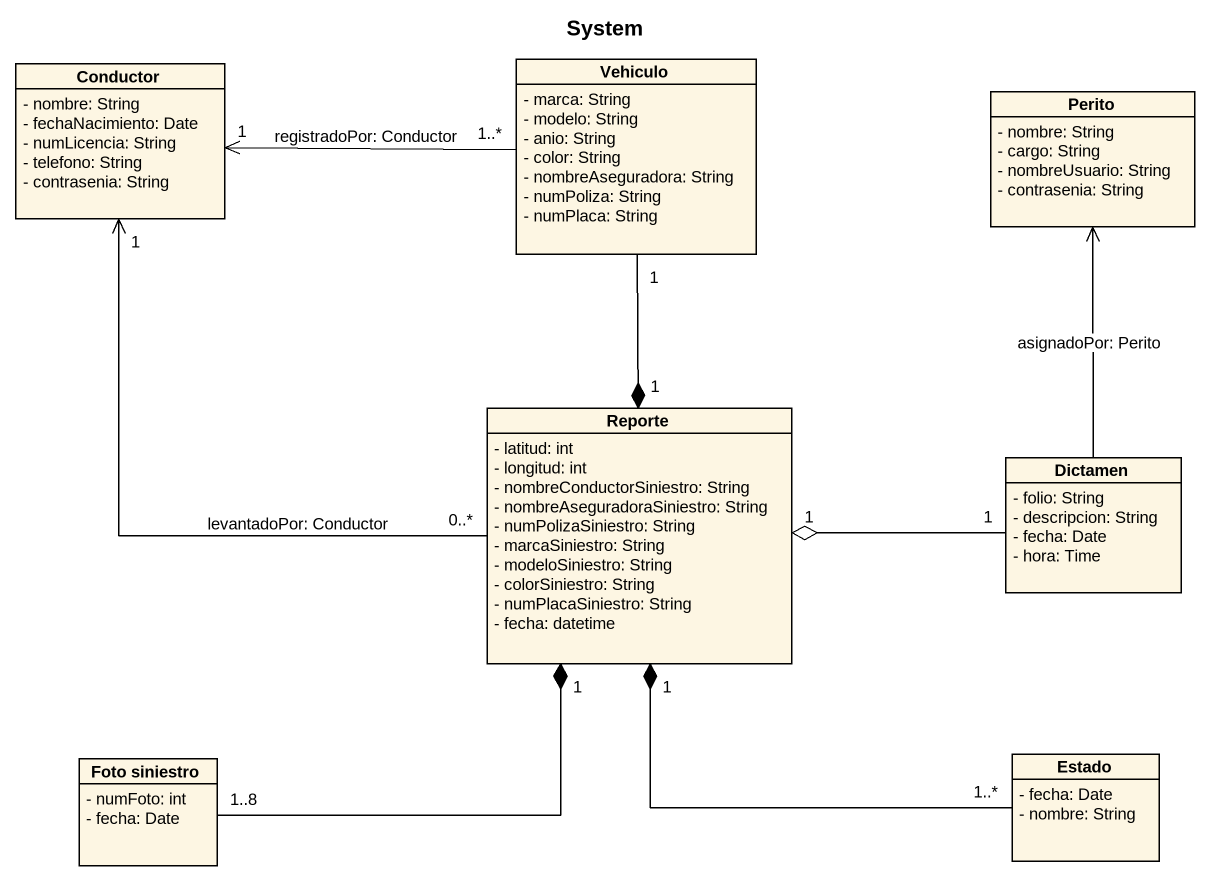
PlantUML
@startuml
title System
hide circle
hide empty members
skinparam classAttributeIconSize 0
class Vehiculo {
  - marca: String
  - modelo: String
  - anio: String
  - color: String
  - nombreAseguradora: String
  - numPoliza: String
  - numPlaca: String
}
class Conductor {
  - nombre: String
  - fechaNacimiento: Date
  - numLicencia: String
  - telefono: String
  - contrasenia: String
}
class Perito {
  - nombre: String
  - cargo: String
  - nombreUsuario: String
  - contrasenia: String
}
class Reporte {
  - latitud: int
  - longitud: int
  - nombreConductorSiniestro: String
  - nombreAseguradoraSiniestro: String
  - numPolizaSiniestro: String
  - marcaSiniestro: String
  - modeloSiniestro: String
  - colorSiniestro: String
  - numPlacaSiniestro: String
  - fecha: datetime
}
class Dictamen {
  - folio: String
  - descripcion: String
  - fecha: Date
  - hora: Time
}
class Estado {
  - fecha: Date
  - nombre: String
}
class "Foto siniestro" as Foto_siniestro {
  - numFoto: int
  - fecha: Date
}
Vehiculo "1..*" -left-> "1" Conductor : registradoPor: Conductor
Vehiculo "1" --* "1" Reporte
Reporte "0..*" -up-> "1" Conductor : levantadoPor: Conductor
Dictamen -up-> Perito : asignadoPor: Perito
Dictamen "1" -left-o "1" Reporte
Estado "1..*" -up-* "1" Reporte
Foto_siniestro "1..8" -right-* "1" Reporte
@enduml
